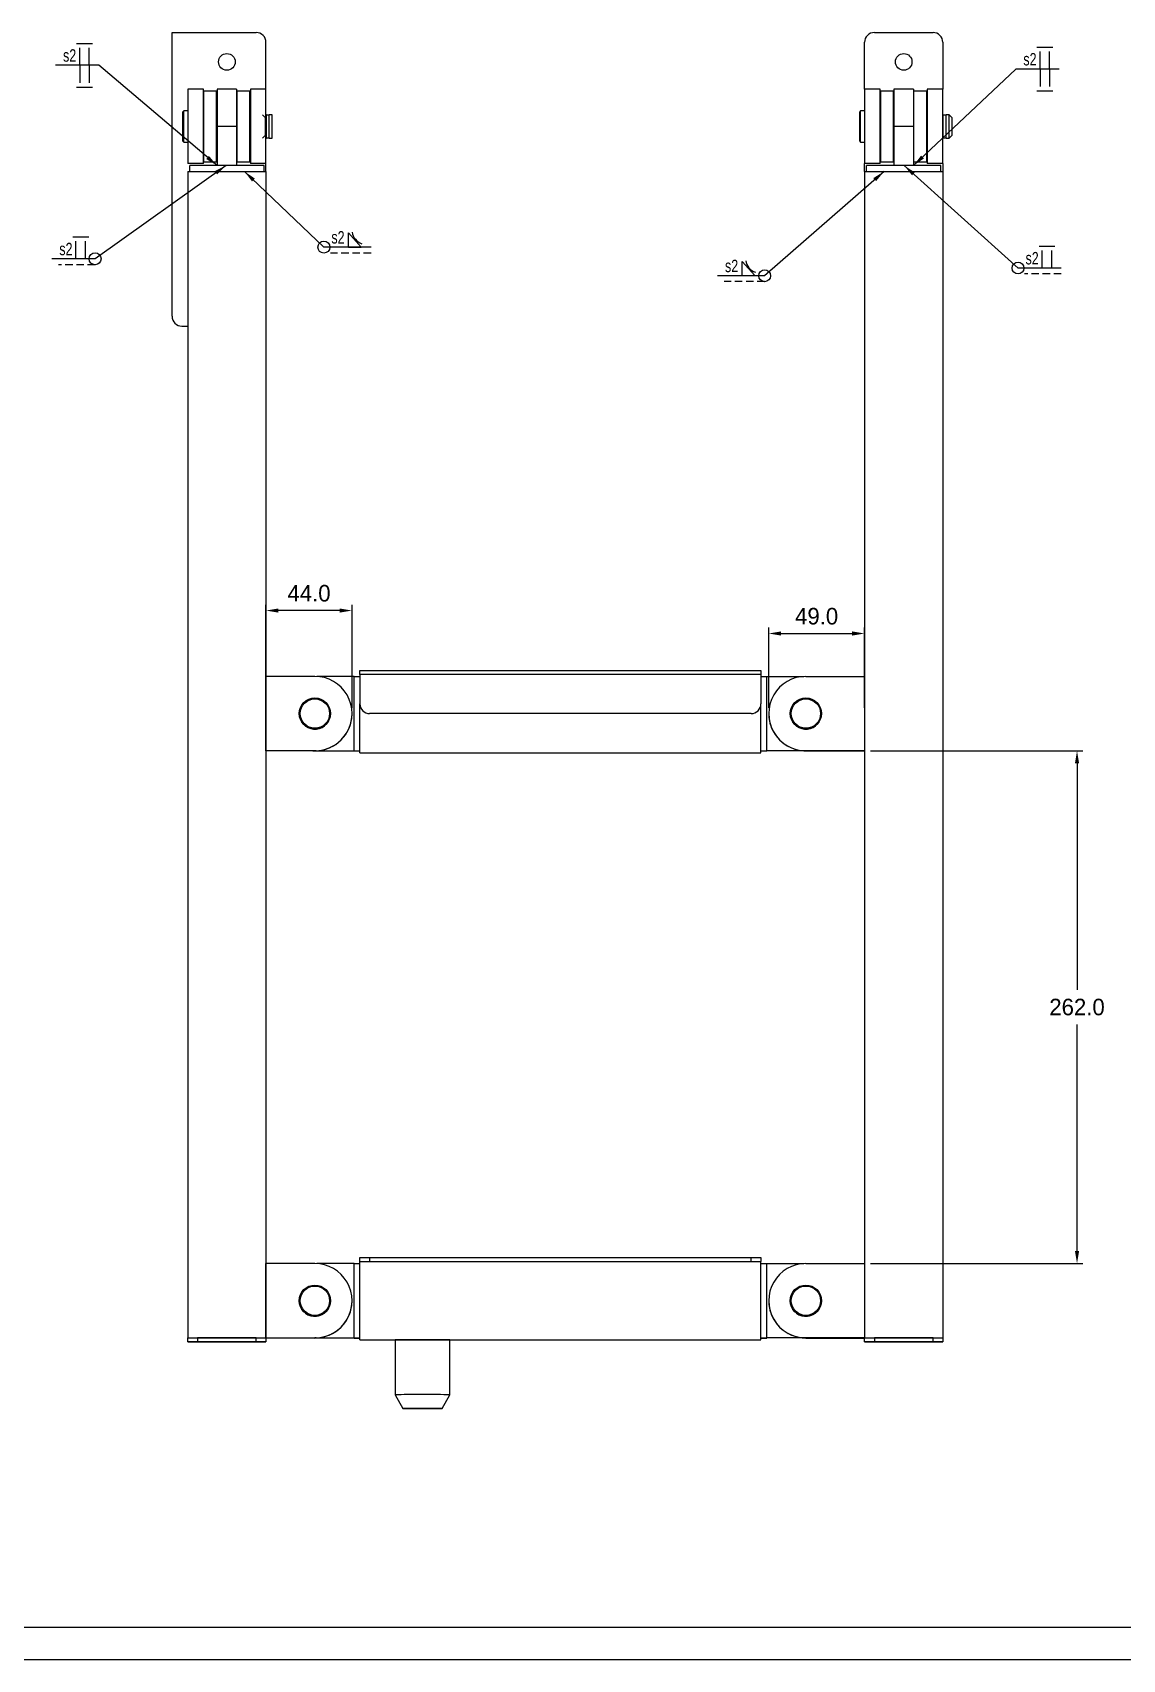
# Model space of a CAD drawing. Extents: x 0 to 1782, y 0 to 1260.
# Drawn here: x 427 to 984, y 0 to 831 of the extents above; entities that cross this region are included whole.
import ezdxf

# ---------------------------------------------------------------- set-up
doc = ezdxf.new("R2010")
doc.units = 0
doc.header["$LTSCALE"] = 3
doc.header["$PDSIZE"] = -1
doc.linetypes.add('HIDDEN', pattern=[1.905, 1.27, -0.635])
doc.layers.get('0').update_dxf_attribs({"linetype": 'CONTINUOUS'})
doc.layers.get('Defpoints').update_dxf_attribs({"linetype": 'CONTINUOUS'})
doc.layers.add('FORMATO', color=7, linetype='CONTINUOUS')
doc.styles.add('SLDTEXTSTYLE0', font='TXT', dxfattribs={"width": 0.75})
doc.dimstyles.new('ISO-25', dxfattribs={"dimtxt": 2.5, "dimasz": 2.5, "dimexe": 1.25, "dimexo": 0.625, "dimtad": 1, "dimdsep": 46, "dimtxsty": 'Standard', "dimcen": 2.5, "dimadec": 0, "dimazin": 0, "dimtfac": 1, "dimtmove": 0, "dimatfit": 3, "dimfxl": 1, "dimarcsym": 0})
doc.dimstyles.new('SLDDIMSTYLE0', dxfattribs={"dimtxt": 0.18, "dimasz": 6.35, "dimexe": 0, "dimexo": 0.0625, "dimgap": 0, "dimtad": 0, "dimtih": 1, "dimtoh": 1, "dimdec": 0, "dimrnd": 1e-09, "dimzin": 0, "dimdsep": 46, "dimtxsty": 'Standard', "dimsah": 1, "dimcen": 0.09, "dimadec": 0, "dimazin": 0, "dimtfac": 6.35, "dimtdec": 0, "dimtofl": 0, "dimtmove": 0, "dimatfit": 3, "dimfxl": 1, "dimtolj": 1, "dimtzin": 0, "dimarcsym": 0})

# ---------------------------------------------------------------- blocks, each defined once
blk = doc.blocks.new('SW_SYMBOL_WELD_FILL')
at = {"layer": 'FORMATO', "color": 0}
for p, q in [((300, 0), (300, 2700)), ((300, 2700), (2700, 0)), ((300, 0), (2700, 0))]:
    blk.add_line(p, q, dxfattribs=at)
blk = doc.blocks.new('SW_SYMBOL_WLDSI_FCNC')
at = {"layer": 'FORMATO', "color": 0}
blk.add_arc((3825, 3206.25), 2700, 188, 252, dxfattribs=at)
blk = doc.blocks.new('SW_WELDSYMBOL_0')
at = {"layer": 'FORMATO', "color": 0}
blk.add_line((0, 0), (-24.12, 0), dxfattribs=at)
at = {"layer": 'FORMATO', "color": 0, "linetype": 'HIDDEN'}
blk.add_line((0, -3), (-20.73, -3), dxfattribs=at)
at = {"layer": 'FORMATO', "color": 0}
blk.add_circle((0, 0), 3.05, dxfattribs=at)
at = {"layer": 'FORMATO', "color": 0, "xscale": 0.0027037109375, "yscale": 0.0027037109375, "zscale": 0.0027037109375}
for name, p in [('SW_SYMBOL_WELD_FILL', (-12.37, 0.04)), ('SW_SYMBOL_WLDSI_FCNC', (-12.78, 0.04))]:
    blk.add_blockref(name, p, dxfattribs=at)
at = {"layer": 'FORMATO', "color": 0, "insert": (-20.27, 8.19), "char_height": 6.35, "attachment_point": 1, "style": 'SLDTEXTSTYLE0'}
blk.add_mtext('s2', dxfattribs=at)
blk = doc.blocks.new('SW_WELDSYMBOL_1')
at = {"layer": 'FORMATO', "color": 0}
blk.add_line((24.12, 0), (0, 0), dxfattribs=at)
at = {"layer": 'FORMATO', "color": 0, "linetype": 'HIDDEN'}
blk.add_line((24.12, -3), (3.39, -3), dxfattribs=at)
at = {"layer": 'FORMATO', "color": 0}
blk.add_circle((0, 0), 3.05, dxfattribs=at)
at = {"layer": 'FORMATO', "color": 0, "xscale": 0.0027037109375, "yscale": 0.0027037109375, "zscale": 0.0027037109375}
for name, p in [('SW_SYMBOL_WELD_FILL', (11.75, 0.04)), ('SW_SYMBOL_WLDSI_FCNC', (11.34, 0.04))]:
    blk.add_blockref(name, p, dxfattribs=at)
at = {"layer": 'FORMATO', "color": 0, "insert": (3.85, 8.19), "char_height": 6.35, "attachment_point": 1, "style": 'SLDTEXTSTYLE0'}
blk.add_mtext('s2', dxfattribs=at)
blk = doc.blocks.new('SW_SYMBOL_WELD_BUSQ')
at = {"layer": 'FORMATO', "color": 0}
for p, q in [((600, 0), (600, 3300)), ((2400, 0), (2400, 3300))]:
    blk.add_line(p, q, dxfattribs=at)
blk = doc.blocks.new('SW_SYMBOL_WLDSI_FLT')
at = {"layer": 'FORMATO', "color": 0}
blk.add_line((0, 0), (3000, 0), dxfattribs=at)
blk = doc.blocks.new('SW_WELDSYMBOL_2')
at = {"layer": 'FORMATO', "color": 0}
blk.add_line((22.11, 0), (0, 0), dxfattribs=at)
at = {"layer": 'FORMATO', "color": 0, "linetype": 'HIDDEN'}
blk.add_line((22.11, -3), (3.39, -3), dxfattribs=at)
at = {"layer": 'FORMATO', "color": 0}
blk.add_circle((0, 0), 3.05, dxfattribs=at)
at = {"layer": 'FORMATO', "color": 0, "xscale": 0.0027037109375, "yscale": 0.0027037109375, "zscale": 0.0027037109375}
for name, p in [('SW_SYMBOL_WLDSI_FLT', (10.75, 11.21)), ('SW_SYMBOL_WELD_BUSQ', (10.75, 0.04))]:
    blk.add_blockref(name, p, dxfattribs=at)
at = {"layer": 'FORMATO', "color": 0, "insert": (3.85, 8.19), "char_height": 6.35, "attachment_point": 1, "style": 'SLDTEXTSTYLE0'}
blk.add_mtext('s2', dxfattribs=at)
blk = doc.blocks.new('SW_WELDSYMBOL_3')
at = {"layer": 'FORMATO', "color": 0}
blk.add_line((0, 0), (-22.11, 0), dxfattribs=at)
at = {"layer": 'FORMATO', "color": 0, "linetype": 'HIDDEN'}
blk.add_line((0, -3), (-18.73, -3), dxfattribs=at)
at = {"layer": 'FORMATO', "color": 0}
blk.add_circle((0, 0), 3.05, dxfattribs=at)
at = {"layer": 'FORMATO', "color": 0, "xscale": 0.0027037109375, "yscale": 0.0027037109375, "zscale": 0.0027037109375}
for name, p in [('SW_SYMBOL_WLDSI_FLT', (-11.36, 11.21)), ('SW_SYMBOL_WELD_BUSQ', (-11.36, 0.04))]:
    blk.add_blockref(name, p, dxfattribs=at)
at = {"layer": 'FORMATO', "color": 0, "insert": (-18.26, 8.19), "char_height": 6.35, "attachment_point": 1, "style": 'SLDTEXTSTYLE0'}
blk.add_mtext('s2', dxfattribs=at)
blk = doc.blocks.new('SW_WELDSYMBOL_4')
at = {"layer": 'FORMATO', "color": 0}
blk.add_line((22.11, 0), (0, 0), dxfattribs=at)
at = {"layer": 'FORMATO', "color": 0, "xscale": 0.0027037109375, "yscale": 0.0027037109375, "zscale": 0.0027037109375}
for name, p in [('SW_SYMBOL_WLDSI_FLT', (10.75, 11.21)), ('SW_SYMBOL_WELD_BUSQ', (10.75, 0.04))]:
    blk.add_blockref(name, p, dxfattribs=at)
at = {"layer": 'FORMATO', "color": 0, "extrusion": (0, 0, -1), "xscale": 0.0027037109375, "yscale": 0.0027037109375, "zscale": 0.0027037109375, "rotation": 180}
for name, p in [('SW_SYMBOL_WELD_BUSQ', (-10.75, 0.04)), ('SW_SYMBOL_WLDSI_FLT', (-10.75, -11.14))]:
    blk.add_blockref(name, p, dxfattribs=at)
at = {"layer": 'FORMATO', "color": 0, "insert": (3.85, 8.19), "char_height": 6.35, "attachment_point": 1, "style": 'SLDTEXTSTYLE0'}
blk.add_mtext('s2', dxfattribs=at)
blk = doc.blocks.new('SW_WELDSYMBOL_5')
at = {"layer": 'FORMATO', "color": 0}
blk.add_line((0, 0), (-22.11, 0), dxfattribs=at)
at = {"layer": 'FORMATO', "color": 0, "xscale": 0.0027037109375, "yscale": 0.0027037109375, "zscale": 0.0027037109375}
for name, p in [('SW_SYMBOL_WLDSI_FLT', (-11.36, 11.21)), ('SW_SYMBOL_WELD_BUSQ', (-11.36, 0.04))]:
    blk.add_blockref(name, p, dxfattribs=at)
at = {"layer": 'FORMATO', "color": 0, "extrusion": (0, 0, -1), "xscale": 0.0027037109375, "yscale": 0.0027037109375, "zscale": 0.0027037109375, "rotation": 180}
for name, p in [('SW_SYMBOL_WELD_BUSQ', (11.36, 0.04)), ('SW_SYMBOL_WLDSI_FLT', (11.36, -11.14))]:
    blk.add_blockref(name, p, dxfattribs=at)
at = {"layer": 'FORMATO', "color": 0, "insert": (-18.26, 8.19), "char_height": 6.35, "attachment_point": 1, "style": 'SLDTEXTSTYLE0'}
blk.add_mtext('s2', dxfattribs=at)
blk = doc.blocks.new('*D40')
at = {"color": 0, "lineweight": -2, "transparency": 16777216}
for p, q in [((546.61, 486.31), (546.61, 538.94)), ((584.26, 535.94), (552.96, 535.94)), ((590.61, 486.32), (590.61, 538.94))]:
    blk.add_line(p, q, dxfattribs=at)
at = {"color": 0, "transparency": 16777216}
for points in [[(552.96, 536.99), (552.96, 534.88), (546.61, 535.94)], [(584.26, 536.99), (584.26, 534.88), (590.61, 535.94)]]:
    blk.add_solid(points, dxfattribs=at)
at = {"layer": 'Defpoints', "color": 0, "transparency": 16777216}
for p in [(546.61, 535.94), (546.61, 483.31), (590.61, 483.32)]:
    blk.add_point(p, dxfattribs=at)
at = {"color": 0, "transparency": 16777216, "insert": (568.61, 544.74), "char_height": 8.467, "attachment_point": 5}
blk.add_mtext('44.0', dxfattribs=at)
blk = doc.blocks.new('*D41')
at = {"color": 0, "lineweight": -2, "transparency": 16777216}
for p, q in [((803.61, 486.3), (803.61, 527.21)), ((809.96, 524.21), (846.26, 524.21)), ((852.61, 486.3), (852.61, 527.21))]:
    blk.add_line(p, q, dxfattribs=at)
at = {"color": 0, "transparency": 16777216}
for points in [[(809.96, 525.27), (809.96, 523.15), (803.61, 524.21)], [(846.26, 525.27), (846.26, 523.15), (852.61, 524.21)]]:
    blk.add_solid(points, dxfattribs=at)
at = {"layer": 'Defpoints', "color": 0, "transparency": 16777216}
for p in [(852.61, 524.21), (803.61, 483.3), (852.61, 483.3)]:
    blk.add_point(p, dxfattribs=at)
at = {"color": 0, "transparency": 16777216, "insert": (828.11, 533.01), "char_height": 8.467, "attachment_point": 5}
blk.add_mtext('49.0', dxfattribs=at)
blk = doc.blocks.new('*D42')
at = {"color": 0, "lineweight": -2, "transparency": 16777216}
for p, q in [((855.61, 464.31), (964.22, 464.31)), ((961.22, 457.96), (961.22, 342.12)), ((961.22, 208.66), (961.22, 324.51)), ((855.61, 202.31), (964.22, 202.31))]:
    blk.add_line(p, q, dxfattribs=at)
at = {"color": 0, "transparency": 16777216}
for points in [[(960.16, 457.96), (962.28, 457.96), (961.22, 464.31)], [(960.16, 208.66), (962.28, 208.66), (961.22, 202.31)]]:
    blk.add_solid(points, dxfattribs=at)
at = {"layer": 'Defpoints', "color": 0, "transparency": 16777216}
for p in [(852.61, 464.31), (852.61, 202.31), (961.22, 202.31)]:
    blk.add_point(p, dxfattribs=at)
at = {"color": 0, "transparency": 16777216, "insert": (961.22, 333.31), "char_height": 8.467, "attachment_point": 5}
blk.add_mtext('262.0', dxfattribs=at)

msp = doc.modelspace()

# ---------------------------------------------------------------- linework, layer by layer
at = {"color": 7, "linetype": 'Continuous'}
for p, q in [((498.61, 831.28), (541.61, 831.28)), ((498.61, 686.28), (498.61, 831.28)), ((546.61, 802.28), (546.61, 826.28)), ((852.61, 802.28), (852.61, 826.28)), ((857.61, 831.28), (887.61, 831.28)), ((892.61, 826.28), (892.61, 802.28)), ((514.61, 802.28), (506.61, 802.28)), ((506.61, 802.28), (506.61, 764.28)), ((514.61, 764.28), (514.61, 802.28)), ((521.36, 801.28), (514.86, 801.28)), ((514.86, 765.28), (514.86, 801.28)), ((521.36, 765.28), (521.36, 801.28)), ((531.61, 802.28), (521.61, 802.28)), ((521.61, 802.28), (521.61, 783.31)), ((531.61, 802.28), (531.61, 783.31)), ((538.36, 801.28), (531.86, 801.28)), ((531.86, 765.28), (531.86, 801.28)), ((538.36, 765.28), (538.36, 801.28)), ((546.61, 802.28), (538.61, 802.28)), ((538.61, 802.28), (538.61, 764.28)), ((546.61, 764.28), (546.61, 802.28)), ((860.61, 802.28), (852.61, 802.28)), ((852.61, 802.28), (852.61, 764.28)), ((860.61, 764.28), (860.61, 802.28)), ((867.36, 801.28), (860.86, 801.28)), ((860.86, 765.28), (860.86, 801.28)), ((867.36, 765.28), (867.36, 801.28)), ((877.61, 802.28), (867.61, 802.28)), ((867.61, 802.28), (867.61, 783.31)), ((877.61, 802.28), (877.61, 783.31)), ((884.36, 801.28), (877.86, 801.28)), ((877.86, 765.28), (877.86, 801.28)), ((884.36, 765.28), (884.36, 801.28)), ((892.61, 802.28), (884.61, 802.28)), ((884.61, 802.28), (884.61, 764.28)), ((892.61, 764.28), (892.61, 802.28)), ((504.61, 791.28), (504.11, 790.78)), ((504.11, 782.1), (504.11, 790.78)), ((506.61, 791.28), (504.61, 791.28)), ((504.61, 782.02), (504.61, 791.28)), ((850.61, 791.28), (850.11, 790.78)), ((850.11, 782.1), (850.11, 790.78)), ((852.61, 791.28), (850.61, 791.28)), ((850.61, 782.02), (850.61, 791.28)), ((504.11, 775.78), (504.11, 782.1)), ((504.61, 775.28), (504.61, 782.02)), ((514.86, 789.28), (514.61, 789.28)), ((521.61, 789.28), (521.36, 789.28)), ((531.61, 783.31), (521.61, 783.31)), ((521.61, 783.31), (521.61, 763.31)), ((531.86, 789.28), (531.61, 789.28)), ((531.61, 783.31), (531.61, 763.31)), ((538.61, 789.28), (538.36, 789.28)), ((546.31, 787.78), (544.81, 789.28)), ((546.31, 782.57), (546.31, 787.78)), ((546.31, 778.78), (546.31, 782.57)), ((546.81, 789.28), (546.61, 789.28)), ((546.81, 782.33), (546.81, 789.28)), ((548.31, 789.03), (546.81, 789.03)), ((546.81, 777.28), (546.81, 782.33)), ((549.81, 789.28), (548.31, 789.28)), ((548.31, 782.33), (548.31, 789.28)), ((548.31, 777.28), (548.31, 782.33)), ((549.81, 782.33), (549.81, 789.28)), ((549.81, 777.28), (549.81, 782.33)), ((850.11, 775.78), (850.11, 782.1)), ((850.61, 775.28), (850.61, 782.02)), ((860.86, 789.28), (860.61, 789.28)), ((867.61, 789.28), (867.36, 789.28)), ((877.61, 783.31), (867.61, 783.31)), ((867.61, 783.31), (867.61, 763.31)), ((877.86, 789.28), (877.61, 789.28)), ((877.61, 783.31), (877.61, 763.31)), ((884.61, 789.28), (884.36, 789.28)), ((892.81, 789.28), (892.61, 789.28)), ((892.81, 782.33), (892.81, 789.28)), ((894.31, 789.03), (892.81, 789.03)), ((892.81, 777.28), (892.81, 782.33)), ((895.81, 789.28), (894.31, 789.28)), ((894.31, 782.33), (894.31, 789.28)), ((894.31, 777.28), (894.31, 782.33)), ((897.31, 787.78), (895.81, 789.28)), ((895.81, 782.33), (895.81, 789.28)), ((895.81, 777.28), (895.81, 782.33)), ((897.31, 782.57), (897.31, 787.78)), ((897.31, 778.78), (897.31, 782.57)), ((504.11, 775.78), (504.61, 775.28)), ((504.61, 775.28), (506.61, 775.28)), ((514.61, 777.28), (514.86, 777.28)), ((521.36, 777.28), (521.61, 777.28)), ((531.61, 777.28), (531.86, 777.28)), ((538.36, 777.28), (538.61, 777.28)), ((544.81, 777.28), (546.31, 778.78)), ((546.61, 777.28), (546.81, 777.28)), ((546.81, 777.53), (548.31, 777.53)), ((548.31, 777.28), (549.81, 777.28)), ((850.11, 775.78), (850.61, 775.28)), ((850.61, 775.28), (852.61, 775.28)), ((860.61, 777.28), (860.86, 777.28)), ((867.36, 777.28), (867.61, 777.28)), ((877.61, 777.28), (877.86, 777.28)), ((884.36, 777.28), (884.61, 777.28)), ((892.61, 777.28), (892.81, 777.28)), ((892.81, 777.53), (894.31, 777.53)), ((894.31, 777.28), (895.81, 777.28)), ((895.81, 777.28), (897.31, 778.78)), ((514.86, 765.28), (521.36, 765.28)), ((531.86, 765.28), (538.36, 765.28)), ((860.86, 765.28), (867.36, 765.28)), ((877.86, 765.28), (884.36, 765.28)), ((514.61, 764.28), (506.61, 764.28)), ((506.61, 760.31), (546.61, 760.31)), ((506.61, 760.31), (506.61, 164.31)), ((507.61, 760.31), (507.61, 763.31)), ((545.61, 763.31), (507.61, 763.31)), ((531.61, 763.31), (521.61, 763.31)), ((546.61, 764.28), (538.61, 764.28)), ((545.61, 760.31), (545.61, 763.31)), ((546.61, 760.31), (546.61, 764.28)), ((546.61, 760.31), (546.61, 164.31)), ((860.61, 764.28), (852.61, 764.28)), ((852.61, 760.31), (852.61, 764.28)), ((852.61, 760.31), (852.61, 164.31)), ((852.61, 760.31), (892.61, 760.31)), ((853.61, 760.31), (853.61, 763.31)), ((891.61, 763.31), (853.61, 763.31)), ((877.61, 763.31), (867.61, 763.31)), ((892.61, 764.28), (884.61, 764.28)), ((891.61, 760.31), (891.61, 763.31)), ((892.61, 764.28), (892.61, 760.31)), ((892.61, 760.31), (892.61, 164.31)), ((503.61, 681.28), (506.61, 681.28)), ((546.61, 464.31), (546.61, 502.31)), ((571.61, 502.31), (546.61, 502.31)), ((546.61, 464.31), (546.61, 502.31)), ((591.61, 502.29), (572.61, 502.29)), ((591.61, 464.31), (591.61, 502.31)), ((591.61, 502.31), (594.61, 502.31)), ((594.61, 505.31), (799.61, 505.31)), ((594.61, 503.32), (594.61, 505.31)), ((799.61, 503.32), (594.61, 503.32)), ((594.61, 503.32), (594.61, 488.32)), ((799.61, 505.31), (799.61, 503.32)), ((799.61, 503.32), (799.61, 488.32)), ((799.61, 502.31), (802.61, 502.31)), ((802.61, 464.31), (802.61, 502.31)), ((802.61, 502.29), (821.61, 502.29)), ((822.61, 502.31), (852.61, 502.31)), ((852.61, 502.31), (852.61, 464.31)), ((563.61, 483.32), (563.61, 483.31)), ((579.51, 482.05), (579.61, 483.31)), ((579.61, 483.31), (579.61, 483.32)), ((590.61, 483.3), (590.61, 483.31)), ((594.61, 488.31), (594.61, 488.32)), ((594.61, 463.31), (594.61, 488.31)), ((794.61, 483.32), (599.61, 483.32)), ((599.61, 483.32), (599.61, 483.31)), ((794.61, 483.31), (599.61, 483.31)), ((794.61, 483.31), (794.61, 483.32)), ((799.61, 488.32), (799.61, 488.31)), ((799.61, 463.31), (799.61, 488.31)), ((803.61, 483.31), (803.61, 483.3)), ((814.61, 483.32), (814.61, 483.31)), ((830.51, 482.05), (830.61, 483.31)), ((830.61, 483.31), (830.61, 483.32)), ((571.61, 464.31), (546.61, 464.31)), ((570.55, 464.3), (571.61, 464.27)), ((570.93, 464.3), (571.61, 464.29)), ((571.61, 464.3), (571.61, 464.31)), ((571.61, 464.29), (591.61, 464.29)), ((571.61, 464.29), (571.61, 464.27)), ((571.61, 464.27), (591.61, 464.27)), ((571.61, 464.24), (572.61, 464.27)), ((572.29, 464.27), (571.61, 464.26)), ((571.61, 464.24), (571.61, 464.26)), ((591.61, 464.29), (591.61, 464.31)), ((591.61, 464.31), (594.61, 464.31)), ((591.61, 464.29), (591.61, 464.29)), ((591.61, 464.29), (591.61, 464.27)), ((591.61, 464.24), (591.61, 464.27)), ((591.61, 464.24), (594.61, 464.24)), ((594.61, 463.31), (799.61, 463.31)), ((594.61, 463.24), (594.61, 463.31)), ((594.61, 463.24), (799.61, 463.24)), ((799.61, 464.31), (802.61, 464.31)), ((799.61, 464.24), (802.61, 464.24)), ((799.61, 463.24), (799.61, 463.31)), ((802.61, 464.24), (802.61, 464.31)), ((822.61, 464.29), (802.61, 464.29)), ((802.61, 464.27), (802.61, 464.29)), ((822.61, 464.27), (802.61, 464.27)), ((821.61, 464.27), (822.61, 464.24)), ((822.61, 464.26), (821.93, 464.27)), ((852.61, 464.31), (822.61, 464.31)), ((822.61, 464.31), (822.61, 464.3)), ((823.67, 464.3), (822.61, 464.27)), ((823.29, 464.3), (822.61, 464.29)), ((822.61, 464.3), (852.61, 464.3)), ((822.61, 464.27), (822.61, 464.29)), ((852.61, 464.26), (822.61, 464.26)), ((822.61, 464.26), (822.61, 464.24)), ((822.61, 464.24), (852.61, 464.24)), ((546.61, 164.31), (546.61, 202.31)), ((571.61, 202.31), (546.61, 202.31)), ((546.61, 164.31), (546.61, 202.31)), ((591.61, 202.29), (572.61, 202.29)), ((591.61, 202.31), (594.61, 202.31)), ((591.61, 164.31), (591.61, 202.31)), ((594.61, 203.31), (594.61, 205.3)), ((594.61, 203.31), (799.61, 203.31)), ((594.61, 163.31), (594.61, 203.31)), ((599.61, 205.31), (599.61, 203.31)), ((599.61, 205.31), (794.61, 205.31)), ((599.61, 203.31), (794.61, 203.31)), ((794.61, 203.31), (794.61, 205.31)), ((799.61, 205.3), (799.61, 203.31)), ((799.61, 163.31), (799.61, 203.31)), ((799.61, 202.31), (802.61, 202.31)), ((802.61, 164.31), (802.61, 202.31)), ((802.61, 202.29), (821.61, 202.29)), ((822.61, 202.31), (852.61, 202.31)), ((852.61, 202.31), (852.61, 164.31)), ((563.61, 183.32), (563.61, 183.31)), ((579.51, 182.05), (579.61, 183.31)), ((579.61, 183.31), (579.61, 183.32)), ((590.61, 183.3), (590.61, 183.31)), ((803.61, 183.31), (803.61, 183.3)), ((814.61, 183.32), (814.61, 183.31)), ((830.51, 182.05), (830.61, 183.31)), ((830.61, 183.31), (830.61, 183.32)), ((506.61, 164.31), (546.61, 164.31)), ((506.61, 164.3), (506.61, 164.31)), ((506.61, 162.3), (506.61, 164.3)), ((506.61, 162.3), (506.61, 162.25)), ((511.61, 164.31), (511.61, 162.31)), ((541.61, 164.31), (511.61, 164.31)), ((541.61, 162.31), (511.61, 162.31)), ((511.61, 162.24), (541.61, 162.24)), ((541.61, 162.31), (541.61, 164.31)), ((546.61, 164.31), (546.61, 164.3)), ((546.61, 164.3), (546.61, 162.3)), ((546.61, 162.25), (546.61, 162.3)), ((570.55, 164.3), (571.61, 164.27)), ((570.93, 164.3), (571.61, 164.29)), ((571.61, 164.3), (571.61, 164.31)), ((571.61, 164.29), (591.61, 164.29)), ((571.61, 164.29), (571.61, 164.27)), ((571.61, 164.27), (591.61, 164.27)), ((572.29, 164.27), (571.61, 164.26)), ((571.61, 164.24), (572.61, 164.27)), ((571.61, 164.24), (571.61, 164.26)), ((591.61, 164.25), (591.61, 164.31)), ((591.61, 164.31), (594.61, 164.31)), ((591.61, 164.29), (591.61, 164.27)), ((591.61, 164.25), (594.61, 164.25)), ((594.61, 163.24), (594.61, 163.31)), ((594.61, 163.31), (799.61, 163.31)), ((594.61, 163.24), (612.61, 163.24)), ((612.61, 163.28), (612.61, 135.28)), ((640.61, 135.28), (640.61, 163.28)), ((640.61, 163.24), (799.61, 163.24)), ((799.61, 164.31), (802.61, 164.31)), ((799.61, 164.25), (802.61, 164.25)), ((799.61, 163.24), (799.61, 163.31)), ((802.61, 164.25), (802.61, 164.31)), ((822.61, 164.29), (802.61, 164.29)), ((802.61, 164.27), (802.61, 164.29)), ((822.61, 164.27), (802.61, 164.27)), ((821.61, 164.27), (822.61, 164.24)), ((822.61, 164.26), (821.93, 164.27)), ((852.61, 164.31), (822.61, 164.31)), ((822.61, 164.31), (822.61, 164.3)), ((823.29, 164.3), (822.61, 164.29)), ((823.67, 164.3), (822.61, 164.27)), ((822.61, 164.3), (852.61, 164.3)), ((822.61, 164.27), (822.61, 164.29)), ((852.61, 164.26), (822.61, 164.26)), ((822.61, 164.26), (822.61, 164.24)), ((822.61, 164.24), (852.61, 164.24)), ((852.61, 164.31), (892.61, 164.31)), ((852.61, 164.3), (852.61, 164.31)), ((852.61, 162.3), (852.61, 164.3)), ((852.61, 162.3), (852.61, 162.25)), ((857.61, 164.31), (857.61, 162.31)), ((887.61, 164.31), (857.61, 164.31)), ((887.61, 162.31), (857.61, 162.31)), ((857.61, 162.24), (887.61, 162.24)), ((887.61, 162.31), (887.61, 164.31)), ((892.61, 164.31), (892.61, 164.3)), ((892.61, 164.3), (892.61, 162.3)), ((892.61, 162.25), (892.61, 162.3)), ((612.61, 135.28), (616.61, 128.28)), ((636.61, 128.28), (640.61, 135.28)), ((0, 0), (1782, 0))]:
    msp.add_line(p, q, dxfattribs=at)
msp.add_line((546.61, 164.31), (570.55, 164.3))
at = {"color": 7, "linetype": 'Continuous', "flags": 128}
for points in [[(594.61, 205.3), (594.71, 205.31), (594.99, 205.31), (595.45, 205.31), (596.07, 205.31), (596.83, 205.31), (597.7, 205.31), (598.63, 205.31), (599.61, 205.31)], [(794.61, 205.31), (795.59, 205.31), (796.52, 205.31), (797.39, 205.31), (798.15, 205.31), (798.77, 205.31), (799.23, 205.31), (799.51, 205.31), (799.61, 205.3)], [(506.61, 164.3), (506.71, 164.31), (506.99, 164.31), (507.45, 164.31), (508.07, 164.31), (508.83, 164.31), (509.7, 164.31), (510.63, 164.31), (511.61, 164.31)], [(511.61, 162.31), (510.63, 162.31), (509.7, 162.31), (508.83, 162.31), (508.07, 162.31), (507.45, 162.31), (506.99, 162.31), (506.71, 162.31), (506.61, 162.3)], [(506.61, 162.25), (506.71, 162.25), (506.99, 162.25), (507.45, 162.25), (508.07, 162.25), (508.83, 162.24), (509.7, 162.24), (510.63, 162.24), (511.61, 162.24)], [(527.68, 162.27), (526.61, 162.27), (525.54, 162.27), (524.58, 162.27), (523.85, 162.28), (523.41, 162.28), (523.32, 162.28), (523.59, 162.28), (524.18, 162.28), (525.04, 162.28), (526.07, 162.28), (527.15, 162.28), (528.18, 162.28), (529.04, 162.28), (529.63, 162.28), (529.9, 162.28), (529.81, 162.28), (529.37, 162.28), (528.64, 162.27), (527.68, 162.27)], [(541.61, 164.31), (542.59, 164.31), (543.52, 164.31), (544.39, 164.31), (545.15, 164.31), (545.77, 164.31), (546.23, 164.31), (546.51, 164.31), (546.61, 164.3)], [(546.61, 162.3), (546.51, 162.31), (546.23, 162.31), (545.77, 162.31), (545.15, 162.31), (544.39, 162.31), (543.52, 162.31), (542.59, 162.31), (541.61, 162.31)], [(541.61, 162.24), (542.59, 162.24), (543.52, 162.24), (544.39, 162.24), (545.15, 162.25), (545.77, 162.25), (546.23, 162.25), (546.51, 162.25), (546.61, 162.25)], [(640.61, 163.28), (640.6, 163.28), (640.33, 163.28), (639.7, 163.29), (638.73, 163.29), (637.45, 163.29), (635.89, 163.3), (634.09, 163.3), (632.1, 163.3), (629.96, 163.3), (627.74, 163.3), (625.48, 163.3), (623.26, 163.3), (621.12, 163.3), (619.13, 163.3), (617.33, 163.3), (615.77, 163.29), (614.49, 163.29), (613.52, 163.29), (612.89, 163.28), (612.62, 163.28), (612.61, 163.28)], [(852.61, 164.3), (852.71, 164.31), (852.99, 164.31), (853.45, 164.31), (854.07, 164.31), (854.83, 164.31), (855.7, 164.31), (856.63, 164.31), (857.61, 164.31)], [(857.61, 162.31), (856.63, 162.31), (855.7, 162.31), (854.83, 162.31), (854.07, 162.31), (853.45, 162.31), (852.99, 162.31), (852.71, 162.31), (852.61, 162.3)], [(852.61, 162.25), (852.71, 162.25), (852.99, 162.25), (853.45, 162.25), (854.07, 162.25), (854.83, 162.24), (855.7, 162.24), (856.63, 162.24), (857.61, 162.24)], [(873.68, 162.27), (872.61, 162.27), (871.54, 162.27), (870.58, 162.27), (869.85, 162.28), (869.41, 162.28), (869.32, 162.28), (869.59, 162.28), (870.18, 162.28), (871.04, 162.28), (872.07, 162.28), (873.15, 162.28), (874.18, 162.28), (875.04, 162.28), (875.63, 162.28), (875.9, 162.28), (875.81, 162.28), (875.37, 162.28), (874.64, 162.27), (873.68, 162.27)], [(887.61, 164.31), (888.59, 164.31), (889.52, 164.31), (890.39, 164.31), (891.15, 164.31), (891.77, 164.31), (892.23, 164.31), (892.51, 164.31), (892.61, 164.3)], [(892.61, 162.3), (892.51, 162.31), (892.23, 162.31), (891.77, 162.31), (891.15, 162.31), (890.39, 162.31), (889.52, 162.31), (888.59, 162.31), (887.61, 162.31)], [(887.61, 162.24), (888.59, 162.24), (889.52, 162.24), (890.39, 162.24), (891.15, 162.25), (891.77, 162.25), (892.23, 162.25), (892.51, 162.25), (892.61, 162.25)], [(640.61, 135.28), (640.6, 135.28), (640.33, 135.28), (639.7, 135.29), (638.73, 135.29), (637.45, 135.29), (635.89, 135.3), (634.09, 135.3), (632.1, 135.3), (629.96, 135.3), (627.74, 135.3), (625.48, 135.3), (623.26, 135.3), (621.12, 135.3), (619.13, 135.3), (617.33, 135.3), (615.77, 135.29), (614.49, 135.29), (613.52, 135.29), (612.89, 135.28), (612.62, 135.28), (612.61, 135.28)], [(624.72, 128.26), (626.61, 128.26), (628.5, 128.26), (630.33, 128.26), (632.02, 128.26), (633.51, 128.27), (634.76, 128.27), (635.71, 128.27), (636.33, 128.27), (636.6, 128.28), (636.51, 128.28), (636.06, 128.28), (635.27, 128.29), (634.17, 128.29), (632.79, 128.29), (631.19, 128.29), (629.43, 128.3), (627.56, 128.3), (625.66, 128.3), (623.79, 128.3), (622.03, 128.29), (620.43, 128.29), (619.05, 128.29), (617.95, 128.29), (617.16, 128.28), (616.71, 128.28), (616.62, 128.28), (616.89, 128.27), (617.51, 128.27), (618.46, 128.27), (619.71, 128.27), (621.2, 128.26), (622.89, 128.26), (624.72, 128.26)], [(631.92, 128.28), (632.11, 128.28), (631.92, 128.28), (631.37, 128.28), (630.5, 128.29), (629.36, 128.29), (628.03, 128.29), (626.61, 128.29), (625.19, 128.29), (623.86, 128.29), (622.72, 128.29), (621.85, 128.28), (621.3, 128.28), (621.11, 128.28), (621.3, 128.28), (621.85, 128.27), (622.72, 128.27), (623.86, 128.27), (625.19, 128.27), (626.61, 128.27), (628.03, 128.27), (629.36, 128.27), (630.5, 128.27), (631.37, 128.27), (631.92, 128.28)]]:
    msp.add_lwpolyline(points, dxfattribs=at)
at = {"color": 7, "linetype": 'Continuous'}
for centre, radius in [((526.61, 816.28), 4.25), ((872.61, 816.28), 4.25), ((571.61, 483.32), 8), ((571.61, 483.32), 7.5), ((822.61, 483.32), 8), ((822.61, 483.32), 7.5), ((571.61, 183.32), 8), ((822.61, 183.32), 8), ((571.61, 183.32), 7.5), ((822.61, 183.32), 7.5)]:
    msp.add_circle(centre, radius, dxfattribs=at)
for centre, radius, start, end in [((541.61, 826.28), 5, 359.99981, 90.00015), ((857.61, 826.28), 5, 90.00015, 179.9999), ((887.61, 826.28), 5, 0.0001, 90.00002), ((503.61, 686.28), 5, 179.99979, 270.00004), ((571.61, 483.31), 19, 269.99988, 90.00012), ((822.61, 483.31), 19, 89.99992, 270.00008), ((571.61, 483.31), 8, 180.00006, 350.9324), ((571.61, 483.3), 19, 270.00001, 359.99986), ((599.61, 488.32), 5, 180.00027, 269.99973), ((599.61, 488.31), 5, 180.00009, 269.99991), ((794.61, 488.32), 5, 270.0001, 359.99977), ((794.61, 488.31), 5, 269.99994, 359.99993), ((822.61, 483.3), 19, 180.00012, 269.99998), ((822.61, 483.31), 8, 180.00006, 350.93241), ((571.61, 183.31), 19, 269.99991, 90.00009), ((822.61, 183.31), 19, 89.99997, 270.00003), ((571.61, 183.31), 8, 180.00014, 350.93244), ((571.61, 183.3), 19, 270.00022, 359.99978), ((822.61, 183.3), 19, 180.0002, 269.99977), ((822.61, 183.31), 8, 180.00013, 350.93245)]:
    msp.add_arc(centre, radius, start, end, dxfattribs=at)
at = {"layer": 'FORMATO', "color": 7}
msp.add_line((53.35, 16.5), (1763.91, 16.5), dxfattribs=at)

# ---------------------------------------------------------------- block references
for name, p in [('SW_WELDSYMBOL_5', (461.14, 814.54)), ('SW_WELDSYMBOL_4', (929.94, 812.63)), ('SW_WELDSYMBOL_3', (459.22, 715.66)), ('SW_WELDSYMBOL_1', (576.2, 721.63)), ('SW_WELDSYMBOL_0', (801.54, 707.02)), ('SW_WELDSYMBOL_2', (931.05, 710.96))]:
    msp.add_blockref(name, p, dxfattribs=at)

# ---------------------------------------------------------------- dimensions: what is measured, and where the dimension line sits
for base, p1, p2, picture, middle in [((546.61, 535.94), (590.61, 483.32), (546.61, 483.31), '*D40', (568.61, 544.74)), ((852.61, 524.21), (803.61, 483.3), (852.61, 483.3), '*D41', (828.11, 533.01))]:
    dim = msp.add_linear_dim(base=base, p1=p1, p2=p2, dimstyle='ISO-25', override={"dimtxt": 8.466667, "dimasz": 6.35, "dimexe": 3, "dimexo": 3, "dimgap": 4.572, "dimtih": 1, "dimtoh": 1, "dimdec": 1, "dimzin": 0, "dimtdec": 1, "dimtzin": 0})
    dim.commit()
    dim.dimension.update_dxf_attribs({"geometry": picture, "text_midpoint": middle})
dim = msp.add_linear_dim(base=(961.22, 202.31), p1=(852.61, 464.31), p2=(852.61, 202.31), angle=90, dimstyle='ISO-25', override={"dimtxt": 8.466667, "dimasz": 6.35, "dimexe": 3, "dimexo": 3, "dimgap": 4.572, "dimtih": 1, "dimtoh": 1, "dimdec": 1, "dimzin": 0, "dimtdec": 1, "dimtzin": 0})
dim.commit()
dim.dimension.update_dxf_attribs({"geometry": '*D42', "text_midpoint": (961.22, 333.31)})

# ---------------------------------------------------------------- leaders
for points in [[(521.61, 763.31), (461.14, 814.54)], [(877.61, 763.31), (929.94, 812.63)], [(526.17, 763.31), (459.22, 715.66)], [(535.59, 760.31), (576.2, 721.63)], [(862.59, 760.31), (801.54, 707.02)], [(872.85, 763.31), (931.05, 710.96)]]:
    msp.add_leader(points, dimstyle='SLDDIMSTYLE0', dxfattribs=at)

doc.saveas('drawing.dxf')
